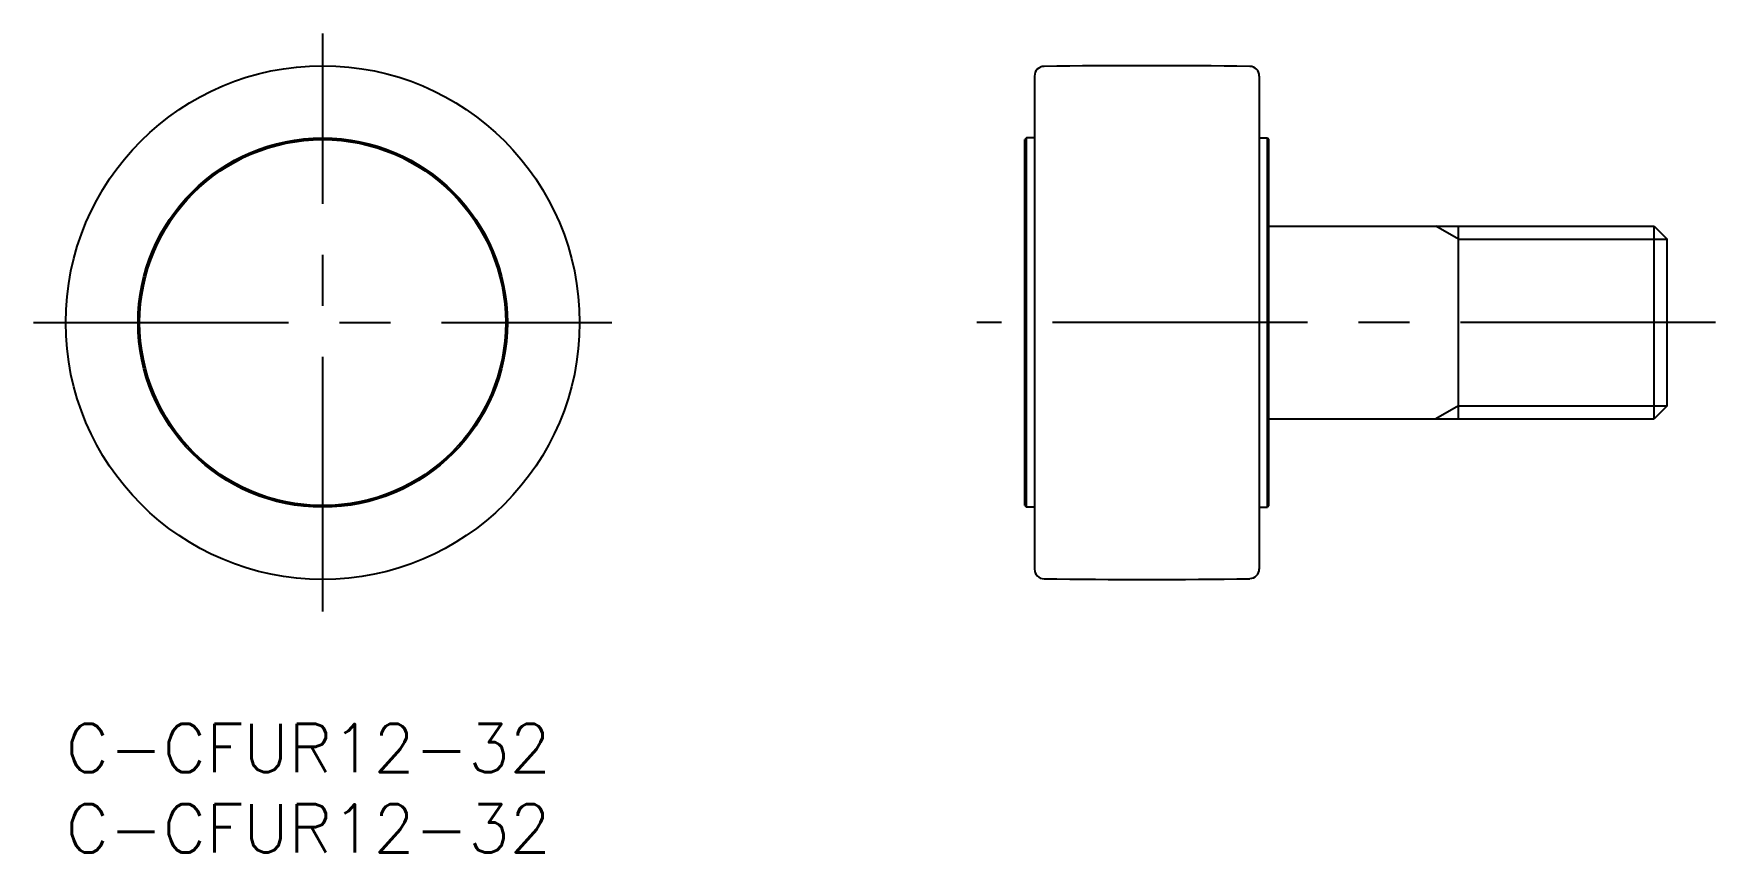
# Model space of a CAD drawing. Extents: x -2 to 103, y -8 to 43.
import ezdxf

# ---------------------------------------------------------------- set-up
doc = ezdxf.new("R2010")
doc.units = 0
doc.header["$LTSCALE"] = 0.5
doc.linetypes.add('CENTER', pattern=[50.8, 31.75, -6.35, 6.35, -6.35])
for name, color, linetype in [('MSM_CENTER', 1, 'CENTER'), ('MSM_CONTINUOUS', 7, 'CONTINUOUS'), ('MSM_NARROW', 5, 'CONTINUOUS'), ('MSM_PART_NUMBER', 7, 'CONTINUOUS')]:
    doc.layers.add(name, color=color, linetype=linetype)
doc.styles.get("Standard").update_dxf_attribs({"font": 'txt.shx', "height": 2, "bigfont": 'bigfont.shx'})

# ---------------------------------------------------------------- blocks, each defined once
blk = doc.blocks.new('*U15')
at = {"layer": 'MSM_PART_NUMBER'}
blk.add_text('C-CFUR12-32', height=3, dxfattribs=at).set_placement((0, -3))
blk = doc.blocks.new('*U16')
at = {"layer": 'MSM_PART_NUMBER'}
blk.add_text('C-CFUR12-32', height=3, dxfattribs=at).set_placement((0, -8))

msp = doc.modelspace()

# ---------------------------------------------------------------- linework, layer by layer
at = {"layer": 'MSM_CENTER'}
for p, q in [((16, 7), (16, 43)), ((-2, 25), (34, 25)), ((102.73, 25), (56.73, 25))]:
    msp.add_line(p, q, dxfattribs=at)
at = {"layer": 'MSM_CONTINUOUS'}
for p, q in [((60.33, 40.36), (60.33, 9.64)), ((74.33, 40.36), (74.33, 9.64)), ((59.83, 36.5), (59.73, 36.4)), ((59.73, 13.6), (59.73, 36.4)), ((60.33, 36.5), (59.83, 36.5)), ((59.83, 13.5), (59.83, 36.5)), ((74.33, 36.5), (74.83, 36.5)), ((74.83, 36.5), (74.93, 36.4)), ((74.83, 13.5), (74.83, 36.5)), ((74.93, 13.6), (74.93, 36.4)), ((74.93, 31), (98.92, 31)), ((86.73, 19), (86.73, 31)), ((98.92, 19), (98.92, 31)), ((98.92, 31), (99.73, 30.19)), ((99.73, 19.81), (99.73, 30.19)), ((74.93, 19), (98.92, 19)), ((99.73, 19.81), (98.92, 19)), ((59.73, 13.6), (59.83, 13.5)), ((60.33, 13.5), (59.83, 13.5)), ((74.33, 13.5), (74.83, 13.5)), ((74.93, 13.6), (74.83, 13.5))]:
    msp.add_line(p, q, dxfattribs=at)
for radius in [16, 11.5, 11.4]:
    msp.add_circle((16, 25), radius, dxfattribs=at)
for centre, radius, start, end in [((60.93, 40.36), 0.6, 90.7343, 180), ((67.33, -459), 500, 89.2657, 90.7343), ((73.73, 40.36), 0.6, 0, 89.2657), ((60.93, 9.64), 0.6, 180, 269.2657), ((73.73, 9.66), 0.6, 270.7343, 0), ((67.33, 509), 500, 269.2657, 270.7343)]:
    msp.add_arc(centre, radius, start, end, dxfattribs=at)
at = {"layer": 'MSM_NARROW'}
for p, q in [((86.73, 30.19), (85.32, 31)), ((86.73, 30.19), (99.73, 30.19)), ((86.73, 19.81), (85.32, 19)), ((86.73, 19.81), (99.73, 19.81))]:
    msp.add_line(p, q, dxfattribs=at)

# ---------------------------------------------------------------- block references
at = {"layer": 'MSM_CONTINUOUS'}
for name in ['*U15', '*U16']:
    msp.add_blockref(name, (0, 0), dxfattribs=at)

doc.saveas('drawing.dxf')
